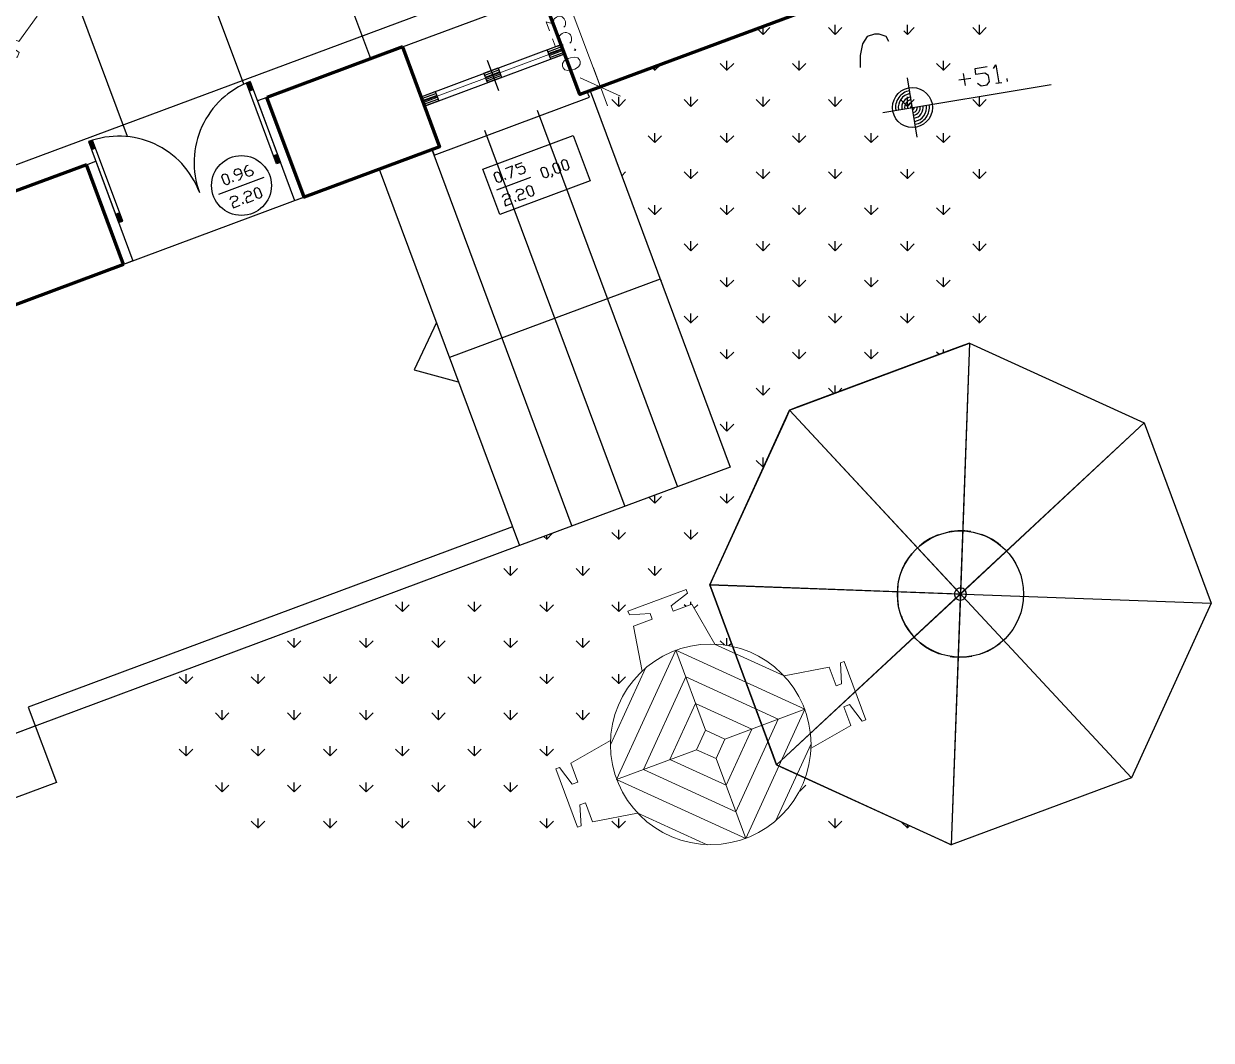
# Model space of a CAD drawing. Header units: metres. Extents: x -8.9 to 30.3, y -11.7 to 25.6.
# Drawn here: x 10.34 to 16.25, y -1.01 to 4.05 of the extents above; entities that cross this region are included whole.
import ezdxf

# ---------------------------------------------------------------- set-up
doc = ezdxf.new("R2010")
doc.units = ezdxf.units.M
for name, color, linetype, lineweight in [('P2D_C252_L025', 252, 'Continuous', 25), ('P2D_C253_L025', 253, 'Continuous', 25), ('P2D_C254_L025', 254, 'Continuous', 25), ('P2D_C7_L020', 7, 'Continuous', 20), ('P2D_C7_L025', 7, 'Continuous', 25), ('P2D_C7_L030', 7, 'Continuous', 30), ('P2D_C7_L070', 7, 'Continuous', 70), ('P2D_C94_L025', 94, 'Continuous', 25)]:
    doc.layers.add(name, color=color, linetype=linetype, lineweight=lineweight)

msp = doc.modelspace()

# ---------------------------------------------------------------- linework, layer by layer
at = {"layer": 'P2D_C252_L025'}
for p, q in [((14.892726, 1.508831), (14.892726, 1.509889)), ((15.134026, 1.500364), (15.134026, 1.501422)), ((14.715984, 1.344789), (14.715984, 1.345847)), ((15.032426, 1.212497), (15.030309, 1.224139)), ((14.707517, 1.103489), (14.707517, 1.104547)), ((14.871559, 0.927806), (14.871559, 0.928864)), ((15.112859, 0.918281), (15.112859, 0.919339))]:
    msp.add_line(p, q, dxfattribs=at)
msp.add_circle((15.002729, 1.213529), 0.31426, dxfattribs=at)
msp.add_circle((15.002729, 1.213529), 0.31426, dxfattribs=at)
msp.add_arc((15.002639, 1.213891), 0.030042, 20.321988, 357.320282, dxfattribs=at)
at = {"layer": 'P2D_C253_L025'}
for p, q in [((14.151892, 2.129014), (15.048301, 2.463447)), ((15.048301, 2.463447), (15.002792, 1.213556)), ((13.753959, 1.259064), (14.151892, 2.129014)), ((14.151892, 2.129014), (15.002792, 1.213556)), ((15.002792, 1.213556), (13.753959, 1.259064)), ((14.087334, 0.362656), (13.753959, 1.259064)), ((14.087334, 0.362656), (15.002792, 1.213556)), ((15.002792, 1.213556), (14.957284, -0.035278)), ((14.957284, -0.035278), (14.087334, 0.362656)), ((14.957284, -0.035278), (14.087334, 0.362656))]:
    msp.add_line(p, q, dxfattribs=at)
for points in [[(14.151892, 2.129014), (15.048301, 2.463447), (15.002792, 1.213556)], [(15.048301, 2.463447), (15.001734, 2.445456), (14.198459, 2.147006), (14.151892, 2.129014)], [(13.753959, 1.259064), (14.151892, 2.129014), (15.002792, 1.213556)], [(14.151892, 2.129014), (14.130726, 2.083506), (13.774067, 1.304572), (13.753959, 1.259064)], [(15.918251, 2.065514), (15.002792, 1.213556), (13.753959, 1.259064)], [(13.753959, 1.259064), (14.087334, 0.362656), (15.002792, 1.213556)], [(13.753959, 1.259064), (13.770892, 1.212497), (14.069342, 0.409222), (14.087334, 0.362656)], [(14.087334, 0.362656), (14.132842, 0.341489), (14.911776, -0.014111), (14.957284, -0.035278)]]:
    msp.add_lwpolyline(points, dxfattribs=at)
at = {"layer": 'P2D_C254_L025'}
for p, q in [((11.434092, 3.752497), (10.518634, 6.212064)), ((12.065917, 3.878439), (11.482776, 5.444772)), ((13.751842, 4.635147), (9.592592, 3.086806)), ((10.854126, 3.491089), (10.607534, 4.154664))]:
    msp.add_line(p, q, dxfattribs=at)
at = {"layer": 'P2D_C7_L020'}
for p, q in [((13.025826, 4.231922), (13.207859, 3.742972)), ((13.034292, 4.042481), (13.027942, 4.036131)), ((13.063926, 3.963106), (13.057576, 3.955697)), ((12.325209, 3.665714), (13.023709, 3.926064)), ((13.175051, 3.832931), (13.244901, 3.644547)), ((13.109434, 3.784247), (13.309459, 3.693231)), ((13.115784, 3.703814), (13.303109, 3.773664)), ((14.125434, 0.806097), (13.777242, 0.964847)), ((13.732792, 0.536222), (13.584626, 0.934156)), ((13.434342, 0.845256), (13.259717, 0.462139)), ((14.228092, 0.639939), (13.830159, 0.491772)), ((13.688342, 0.438856), (13.290409, 0.290689)), ((14.084159, 0.085372), (14.259842, 0.467431)), ((13.933876, -0.003528), (13.785709, 0.394406)), ((13.741259, -0.034219), (13.393067, 0.124531))]:
    msp.add_line(p, q, dxfattribs=at)
for points in [[(10.076251, 4.239331), (10.041326, 4.090106), (10.131284, 4.048831), (10.120701, 4.025547), (9.997934, 4.054122), (9.987351, 4.031897), (10.304851, 3.885847), (10.315434, 3.909131), (10.213834, 3.983214), (10.224417, 4.006497), (10.314376, 3.965222), (10.404334, 4.090106)], [(12.955976, 4.018139), (12.940101, 4.062589), (12.980317, 4.050947), (12.976084, 4.062589), (12.977142, 4.072114), (12.980317, 4.077406), (12.990901, 4.085872), (12.998309, 4.089047), (13.012067, 4.090106)], [(12.970792, 3.977922), (12.985609, 3.938764), (13.023709, 3.947231)], [(13.078742, 3.922889), (13.084034, 3.919714), (13.087209, 3.925006), (13.080859, 3.928181)], [(13.418467, 0.830439), (13.375076, 1.053747), (13.468209, 1.088672), (13.457626, 1.117247), (13.353909, 1.110897), (13.346501, 1.128889), (13.637542, 1.236839), (13.643892, 1.218847), (13.561342, 1.155347), (13.571926, 1.127831), (13.665059, 1.162756), (13.779359, 0.964847)], [(14.124376, 0.806097), (14.348742, 0.849489), (14.383667, 0.756356), (14.411184, 0.766939), (14.404834, 0.870656), (14.423884, 0.878064), (14.531834, 0.587022), (14.512784, 0.580672), (14.450342, 0.663222), (14.421767, 0.652639), (14.456692, 0.559506), (14.258784, 0.446264)], [(13.259717, 0.484364), (13.061809, 0.371122), (13.096734, 0.276931), (13.069217, 0.266347), (13.005717, 0.349956), (12.987726, 0.343606), (13.095676, 0.052564), (13.114726, 0.059972), (13.107317, 0.163689), (13.135892, 0.174272), (13.170817, 0.080081), (13.394126, 0.123472)]]:
    msp.add_lwpolyline(points, dxfattribs=at)
for points in [[(13.024767, 3.833989), (13.033234, 3.823406), (13.048051, 3.820231), (13.070276, 3.823406), (13.081917, 3.827639), (13.100967, 3.839281), (13.109434, 3.851981), (13.109434, 3.865739), (13.106259, 3.873147), (13.097792, 3.883731), (13.082976, 3.886906), (13.060751, 3.883731), (13.049109, 3.879497), (13.030059, 3.867856), (13.021592, 3.855156), (13.021592, 3.841397)], [(13.584626, 0.934156), (14.228092, 0.639939), (13.933876, -0.003528), (13.290409, 0.290689)], [(13.423759, 0.340431), (13.634367, 0.800806), (14.095801, 0.590197), (13.884134, 0.128764)], [(13.556051, 0.389114), (13.684109, 0.668514), (13.963509, 0.540456), (13.835451, 0.262114)], [(13.785709, 0.394406), (13.830159, 0.491772), (13.732792, 0.536222), (13.688342, 0.438856)]]:
    msp.add_lwpolyline(points, close=True, dxfattribs=at)
msp.add_circle((13.759278, 0.465336), 0.499356, dxfattribs=at)
for centre, radius, start, end in [((12.999983, 4.055411), 0.036811, 339.349156, 70.795653), ((13.04177, 3.980021), 0.037282, 157.661329, 241.153197), ((13.035828, 3.976506), 0.032916, 39.763878, 148.07239), ((13.021074, 3.976754), 0.044806, 342.333489, 27.310622)]:
    msp.add_arc(centre, radius, start, end, dxfattribs=at)
at = {"layer": 'P2D_C7_L025'}
for p, q in [((12.895651, 3.622322), (13.593092, 1.748014)), ((12.633184, 3.523897), (13.330626, 1.649589)), ((12.370717, 3.426531), (13.068159, 1.552222)), ((12.108251, 3.329164), (12.806751, 1.454856)), ((13.507367, 2.782006), (12.457501, 2.391481)), ((12.806751, 1.454856), (6.191109, -1.007886)), ((8.521559, -0.141111), (10.395867, 0.557389))]:
    msp.add_line(p, q, dxfattribs=at)
for points in [[(14.646134, 3.965222), (14.633434, 3.989564), (14.598509, 4.001206), (14.574167, 4.001206), (14.538184, 3.989564), (14.514901, 3.953581), (14.503259, 3.894314), (14.503259, 3.835047)], [(13.158117, 3.719689), (13.855559, 1.845381), (12.806751, 1.454856)], [(12.392942, 2.565047), (12.282876, 2.330097), (12.501951, 2.270831)], [(12.771826, 1.547989), (10.360942, 0.650522), (10.500642, 0.275872), (8.626334, -0.421569), (8.486634, -0.046919)]]:
    msp.add_lwpolyline(points, dxfattribs=at)
msp.add_arc((14.580439, 3.828694), 0.07758, 175.294444, 175.294444, dxfattribs=at)
at = {"layer": 'P2D_C7_L030'}
for p, q in [((12.224667, 3.937706), (12.922109, 4.196997)), ((12.316742, 3.688997), (13.014184, 3.949347)), ((12.947509, 3.913364), (13.018417, 3.939822)), ((12.951742, 3.904897), (13.021592, 3.930297)), ((12.954917, 3.895372), (13.024767, 3.920772)), ((12.958092, 3.885847), (13.029001, 3.912306)), ((12.333676, 3.642431), (13.032176, 3.902781)), ((12.645884, 3.871031), (12.701976, 3.720747)), ((12.634242, 3.796947), (12.704092, 3.823406)), ((12.637417, 3.787422), (12.707267, 3.813881)), ((12.640592, 3.777897), (12.711501, 3.804356)), ((12.644826, 3.768372), (12.714676, 3.794831)), ((15.028192, 3.746147), (15.018667, 3.805414)), ((11.464784, 3.719689), (11.449967, 3.759906)), ((11.469017, 3.721806), (11.454201, 3.762022)), ((11.473251, 3.722864), (11.458434, 3.763081)), ((11.461609, 3.718631), (11.481717, 3.726039)), ((11.477484, 3.724981), (11.462667, 3.765197)), ((14.615442, 3.611739), (15.453642, 3.751439)), ((14.787951, 3.487914), (14.738209, 3.784247)), ((15.053592, 3.781072), (14.994326, 3.771547)), ((15.179534, 3.756731), (15.208109, 3.760964)), ((15.237742, 3.766256), (15.235626, 3.781072)), ((12.319917, 3.680531), (12.389767, 3.705931)), ((12.323092, 3.671006), (12.394001, 3.696406)), ((12.327326, 3.661481), (12.397176, 3.687939)), ((12.330501, 3.651956), (12.400351, 3.678414)), ((10.679501, 3.427589), (10.664684, 3.467806)), ((10.683734, 3.428647), (10.668917, 3.468864)), ((10.686909, 3.430764), (10.672092, 3.470981)), ((10.695376, 3.433939), (10.675267, 3.425472)), ((10.691142, 3.431822), (10.676326, 3.472039)), ((11.581201, 3.395839), (11.601309, 3.403247)), ((11.600251, 3.357739), (11.585434, 3.397956)), ((11.604484, 3.358797), (11.589667, 3.399014)), ((11.608717, 3.359856), (11.592842, 3.401131)), ((11.611892, 3.361972), (11.597076, 3.402189)), ((11.310267, 3.205339), (11.534634, 3.288947)), ((11.382234, 3.264606), (11.379059, 3.273072)), ((12.694567, 3.226506), (12.862842, 3.290006)), ((12.739017, 3.275189), (12.735842, 3.283656)), ((11.433034, 3.155597), (11.429859, 3.164064)), ((12.788759, 3.166181), (12.785584, 3.174647)), ((10.814967, 3.111147), (10.794859, 3.103739)), ((10.813909, 3.064581), (10.799092, 3.104797)), ((10.818142, 3.066697), (10.803326, 3.106914)), ((10.822376, 3.067756), (10.807559, 3.107972)), ((10.826609, 3.068814), (10.811792, 3.110089)), ((15.048301, 2.463447), (14.957284, -0.035278)), ((15.853692, 0.298097), (14.151892, 2.129014)), ((15.918251, 2.065514), (14.087334, 0.362656)), ((13.753959, 1.259064), (16.251626, 1.168047))]:
    msp.add_line(p, q, dxfattribs=at)
for points in [[(13.032176, 3.902781), (12.962326, 3.876322), (12.944334, 3.922889), (13.014184, 3.949347)], [(12.630009, 3.806472), (12.700917, 3.832931), (12.717851, 3.785306), (12.648001, 3.759906)], [(12.316742, 3.688997), (12.386592, 3.715456), (12.404584, 3.668889), (12.333676, 3.642431)], [(12.623659, 3.329164), (13.074509, 3.496381), (13.158117, 3.270956), (12.708326, 3.103739)], [(13.039584, 3.322814), (13.027942, 3.328106), (13.015242, 3.361972), (13.020534, 3.373614), (13.029001, 3.376789), (13.040642, 3.371497), (13.053342, 3.337631), (13.048051, 3.325989)], [(12.705151, 3.262489), (12.693509, 3.267781), (12.680809, 3.301647), (12.686101, 3.313289), (12.694567, 3.316464), (12.706209, 3.311172), (12.718909, 3.277306), (12.713617, 3.265664)], [(12.937984, 3.285772), (12.926342, 3.291064), (12.913642, 3.324931), (12.918934, 3.336572), (12.927401, 3.338689), (12.939042, 3.333397), (12.951742, 3.300589), (12.946451, 3.288947)], [(12.997251, 3.306939), (12.985609, 3.312231), (12.972909, 3.346097), (12.978201, 3.357739), (12.986667, 3.360914), (12.998309, 3.355622), (13.011009, 3.321756), (13.005717, 3.310114)], [(11.349426, 3.251906), (11.337784, 3.257197), (11.325084, 3.291064), (11.330376, 3.302706), (11.338842, 3.305881), (11.350484, 3.300589), (11.363184, 3.266722), (11.357892, 3.255081)], [(11.509234, 3.183114), (11.497592, 3.188406), (11.484892, 3.222272), (11.490184, 3.233914), (11.498651, 3.237089), (11.510292, 3.231797), (11.522992, 3.197931), (11.517701, 3.186289)], [(12.864959, 3.193697), (12.853317, 3.198989), (12.840617, 3.232856), (12.845909, 3.244497), (12.854376, 3.247672), (12.866017, 3.242381), (12.878717, 3.208514), (12.873426, 3.196872)], [(14.151892, 2.129014), (15.048301, 2.463447), (15.918251, 2.065514), (16.251626, 1.168047), (15.853692, 0.298097), (14.957284, -0.035278), (14.087334, 0.362656), (13.753959, 1.259064)]]:
    msp.add_lwpolyline(points, close=True, dxfattribs=at)
for points in [[(15.166834, 3.829756), (15.179534, 3.847747), (15.194351, 3.758847)], [(15.087459, 3.756731), (15.105451, 3.744031), (15.135084, 3.749322), (15.146726, 3.766256), (15.142492, 3.795889), (15.124501, 3.807531), (15.080051, 3.800122), (15.075817, 3.829756), (15.135084, 3.840339)], [(11.465842, 3.766256), (11.616126, 3.363031), (11.596017, 3.355622), (11.446792, 3.757789)], [(11.549451, 3.685822), (11.502884, 3.668889), (11.687034, 3.172531), (11.734659, 3.189464), (10.835076, 2.855031)], [(12.371776, 3.426531), (12.382359, 3.399014), (13.154942, 3.686881), (13.144359, 3.714397)], [(14.762551, 3.645606), (14.758317, 3.644547), (14.754084, 3.638197), (14.754084, 3.635022)], [(14.764667, 3.626556), (14.768901, 3.627614), (14.773134, 3.633964), (14.773134, 3.637139)], [(10.660451, 3.466747), (10.810734, 3.063522), (10.830842, 3.070931), (10.680559, 3.473097)], [(10.649867, 3.351389), (10.696434, 3.368322), (10.881642, 2.871964), (10.835076, 2.855031)], [(11.407634, 3.274131), (11.416101, 3.277306), (11.426684, 3.300589), (11.417159, 3.325989), (11.405517, 3.331281), (11.389642, 3.324931), (11.384351, 3.313289), (11.387526, 3.304822), (11.398109, 3.299531), (11.423509, 3.309056)], [(11.440442, 3.315406), (11.465842, 3.324931), (11.477484, 3.319639), (11.480659, 3.311172), (11.475367, 3.299531), (11.458434, 3.293181), (11.446792, 3.298472), (11.437267, 3.323872), (11.447851, 3.347156), (11.456317, 3.349272)], [(12.736901, 3.332339), (12.770767, 3.345039), (12.763359, 3.284714)], [(12.802517, 3.309056), (12.814159, 3.303764), (12.831092, 3.310114), (12.836384, 3.321756), (12.830034, 3.338689), (12.818392, 3.343981), (12.792992, 3.334456), (12.786642, 3.351389), (12.820509, 3.363031)], [(12.968676, 3.306939), (12.971851, 3.298472), (12.966559, 3.286831)], [(11.366359, 3.178881), (11.371651, 3.190522), (11.388584, 3.196872), (11.400226, 3.191581), (11.403401, 3.183114), (11.398109, 3.171472), (11.381176, 3.165122), (11.375884, 3.153481), (11.382234, 3.136547), (11.416101, 3.149247)], [(11.434092, 3.204281), (11.439384, 3.214864), (11.456317, 3.221214), (11.467959, 3.215922), (11.471134, 3.207456), (11.465842, 3.195814), (11.448909, 3.190522), (11.443617, 3.178881), (11.449967, 3.161947), (11.483834, 3.174647)], [(12.722084, 3.189464), (12.727376, 3.201106), (12.744309, 3.207456), (12.755951, 3.202164), (12.759126, 3.193697), (12.753834, 3.182056), (12.736901, 3.175706), (12.731609, 3.164064), (12.737959, 3.147131), (12.771826, 3.159831)], [(12.789817, 3.214864), (12.795109, 3.225447), (12.812042, 3.231797), (12.823684, 3.226506), (12.826859, 3.218039), (12.821567, 3.206397), (12.804634, 3.201106), (12.799342, 3.189464), (12.805692, 3.172531), (12.839559, 3.185231)], [(14.892726, 1.508831), (14.884259, 1.505656), (14.851451, 1.490839), (14.821817, 1.471789), (14.798534, 1.452739)], [(15.054651, 1.524706), (15.025017, 1.527881), (14.989034, 1.528939), (14.954109, 1.524706), (14.945642, 1.523647)], [(15.202817, 1.455914), (15.191176, 1.465439), (15.161542, 1.485547), (15.129792, 1.502481), (15.107567, 1.509889)], [(14.760434, 1.413581), (14.745617, 1.395589), (14.726567, 1.364897), (14.710692, 1.332089), (14.706459, 1.319389)], [(14.691642, 1.265414), (14.691642, 1.263297), (14.688467, 1.227314), (14.688467, 1.191331), (14.692701, 1.156406)], [(14.708576, 1.103489), (14.713867, 1.087614), (14.730801, 1.054806), (14.750909, 1.025172), (14.763609, 1.009297)], [(14.802767, 0.971197), (14.828167, 0.951089), (14.859917, 0.933097), (14.892726, 0.918281), (14.898017, 0.917222)], [(15.112859, 0.919339), (15.137201, 0.928864), (15.168951, 0.946856), (15.198584, 0.966964), (15.207051, 0.975431)], [(14.950934, 0.903464), (14.962576, 0.901347), (14.997501, 0.899231), (15.033484, 0.900289), (15.059942, 0.904522)]]:
    msp.add_lwpolyline(points, dxfattribs=at)
for centre, radius in [((14.763617, 3.636047), 0.099489), ((11.422433, 3.247669), 0.149156)]:
    msp.add_circle(centre, radius, dxfattribs=at)
for centre, radius, start, end in [((11.615657, 3.362954), 0.429312, 110.427753, 200.502197), ((14.763614, 3.636077), 0.084357, 99.167186, 189.528343), ((14.763609, 3.636081), 0.07036, 100.034175, 189.323337), ((14.7636, 3.636085), 0.053487, 98.753216, 189.421103), ((14.762272, 3.637099), 0.03762, 97.699384, 191.333272), ((14.763609, 3.636081), 0.024854, 100.386973, 189.54799), ((14.763609, 3.636081), 0.024854, 280.386973, 9.54799), ((14.764954, 3.635056), 0.037612, 277.687505, 11.345558), ((14.7636, 3.636085), 0.053487, 278.769475, 9.407687), ((14.763609, 3.636081), 0.07036, 280.034175, 9.323337), ((14.763614, 3.636077), 0.084357, 279.160703, 9.534718), ((10.810657, 3.063991), 0.429312, 20.427753, 110.502197)]:
    msp.add_arc(centre, radius, start, end, dxfattribs=at)
at = {"layer": 'P2D_C7_L070'}
for p, q in [((12.224667, 3.937706), (11.549451, 3.685822)), ((10.649867, 3.351389), (8.775559, 2.653947)), ((10.835076, 2.855031), (10.649867, 3.351389))]:
    msp.add_line(p, q, dxfattribs=at)
for points in [[(14.477859, 4.210756), (13.107317, 3.700639), (12.922109, 4.196997)], [(12.224667, 3.937706), (12.408817, 3.440289), (11.734659, 3.189464), (11.549451, 3.685822)], [(10.835076, 2.855031), (8.960767, 2.156531), (8.775559, 2.653947)]]:
    msp.add_lwpolyline(points, dxfattribs=at)
at = {"layer": 'P2D_C94_L025'}
for p, q in [((14.019601, 4.000147), (13.991026, 4.029781)), ((14.019601, 4.000147), (14.019601, 4.040364)), ((14.019601, 4.000147), (14.053467, 4.034014)), ((14.378376, 4.000147), (14.378376, 4.047772)), ((14.738209, 4.000147), (14.738209, 4.047772)), ((14.738209, 4.000147), (14.772076, 4.034014)), ((15.096984, 4.000147), (15.064176, 4.034014)), ((15.096984, 4.000147), (15.096984, 4.047772)), ((15.096984, 4.000147), (15.130851, 4.034014)), ((14.738209, 4.000147), (14.720217, 4.018139)), ((13.839684, 3.820231), (13.839684, 3.867856)), ((14.199517, 3.820231), (14.199517, 3.867856)), ((14.918126, 3.820231), (14.918126, 3.867856)), ((13.480909, 3.820231), (13.480909, 3.839281)), ((13.300992, 3.641372), (13.267126, 3.675239)), ((13.300992, 3.641372), (13.300992, 3.688997)), ((13.300992, 3.641372), (13.334859, 3.675239)), ((13.660826, 3.641372), (13.626959, 3.675239)), ((13.660826, 3.641372), (13.660826, 3.688997)), ((13.660826, 3.641372), (13.694692, 3.675239)), ((14.019601, 3.641372), (13.985734, 3.675239)), ((14.019601, 3.641372), (14.019601, 3.688997)), ((14.019601, 3.641372), (14.053467, 3.675239)), ((14.378376, 3.641372), (14.378376, 3.688997)), ((14.738209, 3.641372), (14.704342, 3.675239)), ((14.738209, 3.641372), (14.738209, 3.688997)), ((14.738209, 3.641372), (14.772076, 3.675239)), ((15.096984, 3.641372), (15.064176, 3.675239)), ((15.096984, 3.641372), (15.096984, 3.688997)), ((15.096984, 3.641372), (15.130851, 3.675239)), ((13.480909, 3.461456), (13.447042, 3.495322)), ((13.480909, 3.461456), (13.480909, 3.509081)), ((13.480909, 3.461456), (13.514776, 3.495322)), ((13.839684, 3.461456), (13.806876, 3.495322)), ((13.839684, 3.461456), (13.839684, 3.509081)), ((13.839684, 3.461456), (13.873551, 3.495322)), ((14.199517, 3.461456), (14.165651, 3.495322)), ((14.199517, 3.461456), (14.199517, 3.509081)), ((14.199517, 3.461456), (14.233384, 3.495322)), ((14.558292, 3.461456), (14.524426, 3.495322)), ((14.558292, 3.461456), (14.558292, 3.509081)), ((14.558292, 3.461456), (14.592159, 3.495322)), ((14.918126, 3.461456), (14.884259, 3.495322)), ((14.918126, 3.461456), (14.918126, 3.509081)), ((14.918126, 3.461456), (14.950934, 3.495322)), ((13.315809, 3.296356), (13.334859, 3.315406)), ((13.660826, 3.281539), (13.660826, 3.329164)), ((14.019601, 3.281539), (14.019601, 3.329164)), ((14.378376, 3.281539), (14.378376, 3.329164)), ((14.738209, 3.281539), (14.738209, 3.329164)), ((15.096984, 3.281539), (15.096984, 3.329164)), ((13.480909, 3.101622), (13.480909, 3.149247)), ((13.839684, 3.101622), (13.839684, 3.149247)), ((14.199517, 3.101622), (14.199517, 3.149247)), ((14.558292, 3.101622), (14.558292, 3.149247)), ((14.918126, 3.101622), (14.918126, 3.149247)), ((13.660826, 2.922764), (13.660826, 2.970389)), ((14.019601, 2.922764), (14.019601, 2.970389)), ((14.378376, 2.922764), (14.378376, 2.970389)), ((14.738209, 2.922764), (14.738209, 2.970389)), ((15.096984, 2.922764), (15.096984, 2.970389)), ((13.660826, 2.922764), (13.626959, 2.956631)), ((13.660826, 2.922764), (13.694692, 2.956631)), ((14.019601, 2.922764), (13.985734, 2.956631)), ((14.019601, 2.922764), (14.053467, 2.956631)), ((14.738209, 2.922764), (14.704342, 2.956631)), ((14.738209, 2.922764), (14.772076, 2.956631)), ((15.096984, 2.922764), (15.064176, 2.956631)), ((15.096984, 2.922764), (15.130851, 2.956631)), ((13.839684, 2.742847), (13.839684, 2.790472)), ((14.199517, 2.742847), (14.199517, 2.790472)), ((14.558292, 2.742847), (14.558292, 2.790472)), ((14.918126, 2.742847), (14.918126, 2.790472)), ((13.510542, 2.772481), (13.514776, 2.776714)), ((13.660826, 2.562931), (13.660826, 2.610556)), ((14.019601, 2.562931), (14.019601, 2.610556)), ((14.378376, 2.562931), (14.378376, 2.610556)), ((14.738209, 2.562931), (14.738209, 2.610556)), ((15.096984, 2.562931), (15.096984, 2.610556)), ((13.839684, 2.384072), (13.839684, 2.431697)), ((14.199517, 2.384072), (14.199517, 2.431697)), ((14.558292, 2.384072), (14.558292, 2.431697)), ((14.918126, 2.414764), (14.918126, 2.431697)), ((13.839684, 2.384072), (13.806876, 2.417939)), ((13.839684, 2.384072), (13.873551, 2.417939)), ((14.199517, 2.384072), (14.165651, 2.417939)), ((14.199517, 2.384072), (14.233384, 2.417939)), ((14.558292, 2.384072), (14.524426, 2.417939)), ((14.558292, 2.384072), (14.592159, 2.417939)), ((14.895901, 2.406297), (14.884259, 2.417939)), ((14.019601, 2.204156), (14.019601, 2.251781)), ((14.378376, 2.213681), (14.378376, 2.251781)), ((14.019601, 2.204156), (13.985734, 2.238022)), ((14.019601, 2.204156), (14.053467, 2.238022)), ((14.372026, 2.211564), (14.345567, 2.238022)), ((14.394251, 2.218972), (14.412242, 2.238022)), ((13.839684, 2.024239), (13.839684, 2.071864)), ((14.019601, 1.845381), (14.019601, 1.893006)), ((14.019601, 1.845381), (13.985734, 1.879247)), ((14.019601, 1.845381), (14.023834, 1.848556)), ((13.480909, 1.665464), (13.452334, 1.695097)), ((13.480909, 1.665464), (13.480909, 1.705681)), ((13.480909, 1.665464), (13.514776, 1.699331)), ((13.839684, 1.665464), (13.806876, 1.699331)), ((13.839684, 1.665464), (13.839684, 1.713089)), ((13.839684, 1.665464), (13.873551, 1.699331)), ((12.942217, 1.485547), (12.942217, 1.504597)), ((13.300992, 1.485547), (13.300992, 1.533172)), ((13.660826, 1.485547), (13.660826, 1.533172)), ((12.762301, 1.305631), (12.762301, 1.353256)), ((13.122134, 1.305631), (13.122134, 1.353256)), ((13.480909, 1.305631), (13.480909, 1.353256)), ((12.223609, 1.126772), (12.189742, 1.160639)), ((12.223609, 1.126772), (12.223609, 1.174397)), ((12.223609, 1.126772), (12.257476, 1.160639)), ((12.582384, 1.126772), (12.549576, 1.160639)), ((12.582384, 1.126772), (12.582384, 1.174397)), ((12.582384, 1.126772), (12.616251, 1.160639)), ((12.942217, 1.126772), (12.908351, 1.160639)), ((12.942217, 1.126772), (12.942217, 1.174397)), ((12.942217, 1.126772), (12.976084, 1.160639)), ((13.300992, 1.126772), (13.267126, 1.160639)), ((13.300992, 1.126772), (13.300992, 1.174397)), ((13.300992, 1.126772), (13.334859, 1.160639)), ((13.636484, 1.151114), (13.626959, 1.160639)), ((13.660826, 1.160639), (13.660826, 1.174397)), ((13.676701, 1.142647), (13.694692, 1.160639)), ((11.684917, 0.946856), (11.651051, 0.980722)), ((11.684917, 0.946856), (11.684917, 0.994481)), ((11.684917, 0.946856), (11.718784, 0.980722)), ((12.043692, 0.946856), (12.010884, 0.980722)), ((12.043692, 0.946856), (12.043692, 0.994481)), ((12.043692, 0.946856), (12.077559, 0.980722)), ((12.403526, 0.946856), (12.369659, 0.980722)), ((12.403526, 0.946856), (12.403526, 0.994481)), ((12.403526, 0.946856), (12.437392, 0.980722)), ((12.762301, 0.946856), (12.728434, 0.980722)), ((12.762301, 0.946856), (12.762301, 0.994481)), ((12.762301, 0.946856), (12.796167, 0.980722)), ((13.122134, 0.946856), (13.088267, 0.980722)), ((13.122134, 0.946856), (13.122134, 0.994481)), ((13.122134, 0.946856), (13.154942, 0.980722)), ((13.826984, 0.960614), (13.806876, 0.980722)), ((13.839684, 0.958497), (13.839684, 0.994481)), ((13.849209, 0.957439), (13.861909, 0.969081)), ((11.146226, 0.766939), (11.146226, 0.814564)), ((11.505001, 0.766939), (11.505001, 0.814564)), ((11.864834, 0.766939), (11.864834, 0.814564)), ((12.223609, 0.766939), (12.223609, 0.814564)), ((12.582384, 0.766939), (12.582384, 0.814564)), ((12.942217, 0.766939), (12.942217, 0.814564)), ((13.300992, 0.766939), (13.300992, 0.814564)), ((11.326142, 0.588081), (11.292276, 0.621947)), ((11.326142, 0.588081), (11.326142, 0.635706)), ((11.326142, 0.588081), (11.358951, 0.621947)), ((11.684917, 0.588081), (11.651051, 0.621947)), ((11.684917, 0.588081), (11.684917, 0.635706)), ((11.684917, 0.588081), (11.718784, 0.621947)), ((12.043692, 0.588081), (12.010884, 0.621947)), ((12.043692, 0.588081), (12.043692, 0.635706)), ((12.043692, 0.588081), (12.077559, 0.621947)), ((12.403526, 0.588081), (12.369659, 0.621947)), ((12.403526, 0.588081), (12.403526, 0.635706)), ((12.403526, 0.588081), (12.437392, 0.621947)), ((12.762301, 0.588081), (12.728434, 0.621947)), ((12.762301, 0.588081), (12.762301, 0.635706)), ((12.762301, 0.588081), (12.796167, 0.621947)), ((13.122134, 0.588081), (13.088267, 0.621947)), ((13.122134, 0.588081), (13.122134, 0.635706)), ((13.122134, 0.588081), (13.154942, 0.621947)), ((11.146226, 0.408164), (11.112359, 0.442031)), ((11.146226, 0.408164), (11.146226, 0.455789)), ((11.146226, 0.408164), (11.180092, 0.442031)), ((11.505001, 0.408164), (11.471134, 0.442031)), ((11.505001, 0.408164), (11.505001, 0.455789)), ((11.505001, 0.408164), (11.538867, 0.442031)), ((11.864834, 0.408164), (11.830967, 0.442031)), ((11.864834, 0.408164), (11.864834, 0.455789)), ((11.864834, 0.408164), (11.897642, 0.442031)), ((12.223609, 0.408164), (12.189742, 0.442031)), ((12.223609, 0.408164), (12.223609, 0.455789)), ((12.223609, 0.408164), (12.257476, 0.442031)), ((12.582384, 0.408164), (12.549576, 0.442031)), ((12.582384, 0.408164), (12.582384, 0.455789)), ((12.582384, 0.408164), (12.616251, 0.442031)), ((12.942217, 0.408164), (12.908351, 0.442031)), ((12.942217, 0.408164), (12.942217, 0.455789)), ((12.942217, 0.408164), (12.976084, 0.442031)), ((11.326142, 0.228247), (11.326142, 0.275872)), ((11.684917, 0.228247), (11.684917, 0.275872)), ((12.043692, 0.228247), (12.043692, 0.275872)), ((12.403526, 0.228247), (12.403526, 0.275872)), ((12.762301, 0.228247), (12.762301, 0.275872)), ((14.201634, 0.230364), (14.233384, 0.262114)), ((11.505001, 0.048331), (11.505001, 0.095956)), ((11.864834, 0.048331), (11.864834, 0.095956)), ((12.223609, 0.048331), (12.223609, 0.095956)), ((12.582384, 0.048331), (12.582384, 0.095956)), ((12.942217, 0.048331), (12.942217, 0.095956)), ((13.300992, 0.048331), (13.300992, 0.095956)), ((14.378376, 0.048331), (14.378376, 0.095956)), ((14.738209, 0.048331), (14.738209, 0.065264))]:
    msp.add_line(p, q, dxfattribs=at)
for points in [[(14.345567, 4.034014), (14.379434, 4.000147), (14.412242, 4.034014)], [(13.467151, 3.835047), (13.480909, 3.821289), (13.510542, 3.850922)], [(13.806876, 3.855156), (13.839684, 3.821289), (13.873551, 3.855156)], [(14.165651, 3.855156), (14.199517, 3.821289), (14.233384, 3.855156)], [(14.884259, 3.855156), (14.918126, 3.821289), (14.950934, 3.855156)], [(14.345567, 3.675239), (14.379434, 3.641372), (14.412242, 3.675239)], [(13.626959, 3.315406), (13.660826, 3.282597), (13.694692, 3.315406)], [(13.985734, 3.315406), (14.019601, 3.282597), (14.053467, 3.315406)], [(14.345567, 3.315406), (14.379434, 3.282597), (14.412242, 3.315406)], [(14.704342, 3.315406), (14.738209, 3.282597), (14.772076, 3.315406)], [(15.064176, 3.315406), (15.096984, 3.282597), (15.130851, 3.315406)], [(13.447042, 3.136547), (13.480909, 3.102681), (13.514776, 3.136547)], [(13.806876, 3.136547), (13.839684, 3.102681), (13.873551, 3.136547)], [(14.165651, 3.136547), (14.199517, 3.102681), (14.233384, 3.136547)], [(14.524426, 3.136547), (14.558292, 3.102681), (14.592159, 3.136547)], [(14.884259, 3.136547), (14.918126, 3.102681), (14.950934, 3.136547)], [(14.345567, 2.956631), (14.379434, 2.922764), (14.412242, 2.956631)], [(13.806876, 2.776714), (13.839684, 2.743906), (13.873551, 2.776714)], [(14.165651, 2.776714), (14.199517, 2.743906), (14.233384, 2.776714)], [(14.524426, 2.776714), (14.558292, 2.743906), (14.592159, 2.776714)], [(14.884259, 2.776714), (14.918126, 2.743906), (14.950934, 2.776714)], [(13.626959, 2.597856), (13.660826, 2.563989), (13.694692, 2.597856)], [(13.985734, 2.597856), (14.019601, 2.563989), (14.053467, 2.597856)], [(14.345567, 2.597856), (14.379434, 2.563989), (14.412242, 2.597856)], [(14.704342, 2.597856), (14.738209, 2.563989), (14.772076, 2.597856)], [(15.064176, 2.597856), (15.096984, 2.563989), (15.130851, 2.597856)], [(13.806876, 2.059164), (13.839684, 2.025297), (13.873551, 2.059164)], [(12.928459, 1.500364), (12.942217, 1.486606), (12.971851, 1.516239)], [(13.267126, 1.519414), (13.300992, 1.486606), (13.334859, 1.519414)], [(13.626959, 1.519414), (13.660826, 1.486606), (13.694692, 1.519414)], [(12.728434, 1.340556), (12.762301, 1.306689), (12.796167, 1.340556)], [(13.088267, 1.340556), (13.122134, 1.306689), (13.154942, 1.340556)], [(13.447042, 1.340556), (13.480909, 1.306689), (13.514776, 1.340556)], [(11.112359, 0.801864), (11.146226, 0.767997), (11.180092, 0.801864)], [(11.471134, 0.801864), (11.505001, 0.767997), (11.538867, 0.801864)], [(11.830967, 0.801864), (11.864834, 0.767997), (11.897642, 0.801864)], [(12.189742, 0.801864), (12.223609, 0.767997), (12.257476, 0.801864)], [(12.549576, 0.801864), (12.582384, 0.767997), (12.616251, 0.801864)], [(12.908351, 0.801864), (12.942217, 0.767997), (12.976084, 0.801864)], [(13.267126, 0.801864), (13.300992, 0.767997), (13.334859, 0.801864)], [(11.292276, 0.262114), (11.326142, 0.229306), (11.358951, 0.262114)], [(11.651051, 0.262114), (11.684917, 0.229306), (11.718784, 0.262114)], [(12.010884, 0.262114), (12.043692, 0.229306), (12.077559, 0.262114)], [(12.369659, 0.262114), (12.403526, 0.229306), (12.437392, 0.262114)], [(12.728434, 0.262114), (12.762301, 0.229306), (12.796167, 0.262114)], [(11.471134, 0.083256), (11.505001, 0.049389), (11.538867, 0.083256)], [(11.830967, 0.083256), (11.864834, 0.049389), (11.897642, 0.083256)], [(12.189742, 0.083256), (12.223609, 0.049389), (12.257476, 0.083256)], [(12.549576, 0.083256), (12.582384, 0.049389), (12.616251, 0.083256)], [(12.908351, 0.083256), (12.942217, 0.049389), (12.976084, 0.083256)], [(13.267126, 0.083256), (13.300992, 0.049389), (13.334859, 0.083256)], [(14.345567, 0.083256), (14.379434, 0.049389), (14.412242, 0.083256)], [(14.709634, 0.077964), (14.738209, 0.049389), (14.748792, 0.059972)]]:
    msp.add_lwpolyline(points, dxfattribs=at)

doc.saveas('drawing.dxf')
